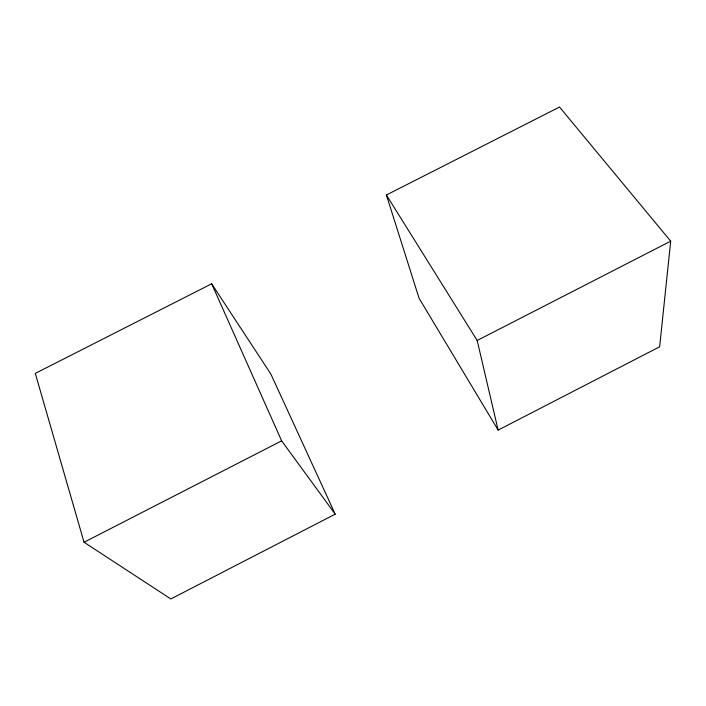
<?xml version="1.0" encoding="UTF-8"?>
<svg xmlns="http://www.w3.org/2000/svg" width="706" height="706" viewBox="0 0 706 706"><rect width="100%" height="100%" fill="white"/><g stroke="black" fill="none" stroke-linecap="round" stroke-linejoin="round"><path stroke-width="1.06" d="M670.7 241.17L659.651 346.778L498.136 430.104L419.082 298.276L386.394 195.006L559.514 107.047L670.7 241.17L477.177 340.486L498.136 430.104M335.209 514.162L170.852 598.953L84.04 542.252L35.3 373.403L211.668 283.786L270.866 374.065L335.209 514.162L281.632 440.844L211.668 283.786M84.04 542.252L281.632 440.844M386.394 195.006L477.177 340.486"/></g></svg>
